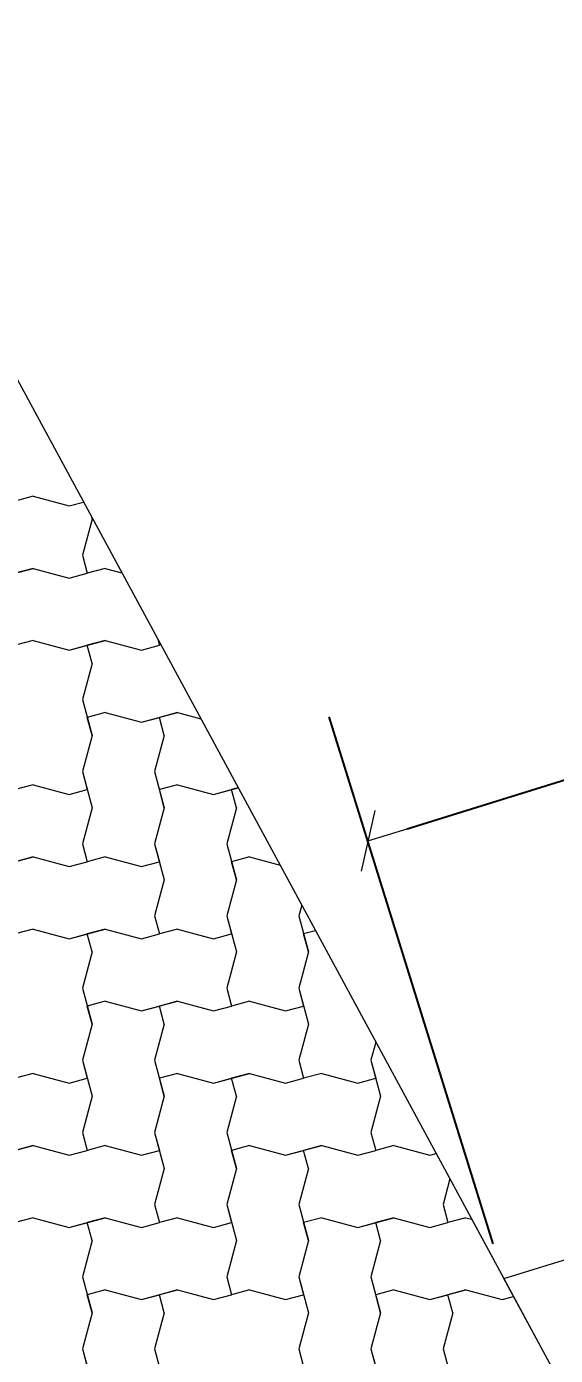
# Model space of a CAD drawing. Header units: metres. Extents: x -111189 to -108577, y -72951 to -72647.
# Drawn here: x -109762.934 to -109762.201, y -72916.931 to -72915.089 of the extents above; entities that cross this region are included whole.
import ezdxf

# ---------------------------------------------------------------- set-up
doc = ezdxf.new("R2010")
doc.units = ezdxf.units.M
doc.header["$MEASUREMENT"] = 0
doc.set_wipeout_variables(frame=1)
doc.linetypes.add('Wipeout_Contour', pattern=[1, 0, -1])
for name, color, linetype in [('00 - Muros - Pormenores', 7, 'Continuous'), ('02 - PASSEIOS', 7, 'Continuous'), ('07 - MUROS', 7, 'Continuous')]:
    doc.layers.add(name, color=color, linetype=linetype)
doc.styles.add('ESTILO_GERADO_3', font='AGENCYR.TTF')
doc.dimstyles.new('ESTILO_GERADO__2', dxfattribs={"dimtxt": 0.15, "dimasz": 0.057, "dimexe": 0.18, "dimexo": 0.05, "dimgap": 0, "dimtad": 1, "dimzin": 0, "dimdsep": 46, "dimtxsty": 'ESTILO_GERADO_3', "dimblk": 'ARROWHEAD_2', "dimblk1": 'ARROWHEAD_2', "dimblk2": 'ARROWHEAD_2', "dimcen": 0.09, "dimclrd": 7, "dimclre": 7, "dimclrt": 7, "dimadec": 0, "dimazin": 0, "dimtfac": 1, "dimtdec": 4, "dimtmove": 0, "dimatfit": 3, "dimfxl": 1, "dimtolj": 1, "dimtzin": 0, "dimarcsym": 0})

# ---------------------------------------------------------------- blocks, each defined once
blk = doc.blocks.new('*X25', base_point=(-110957.0649, -73026.2797))
at = {"layer": '02 - PASSEIOS', "color": 253, "linetype": 'Continuous', "lineweight": 9}
for p, q in [((-111180.5332, -72915.1663), (-111180.5582, -72915.173)), ((-111180.5332, -72915.1663), (-111180.4832, -72915.1797)), ((-111180.4832, -72915.1797), (-111180.4634, -72915.1744)), ((-111180.4515, -72915.198), (-111180.4649, -72915.248)), ((-111180.4523, -72915.1948), (-111180.4515, -72915.198)), ((-111180.4649, -72915.248), (-111180.4582, -72915.273)), ((-111180.5832, -72915.2797), (-111180.5332, -72915.2663)), ((-111180.5332, -72915.2663), (-111180.5582, -72915.273)), ((-111180.5332, -72915.2663), (-111180.4832, -72915.2797)), ((-111180.5332, -72915.2663), (-111180.4832, -72915.2797)), ((-111180.4832, -72915.2797), (-111180.4582, -72915.273)), ((-111180.4832, -72915.2797), (-111180.4582, -72915.273)), ((-111180.4332, -72915.2663), (-111180.4582, -72915.273)), ((-111180.4332, -72915.2663), (-111180.4103, -72915.2725)), ((-111180.5332, -72915.3663), (-111180.5582, -72915.373)), ((-111180.5332, -72915.3663), (-111180.5582, -72915.373)), ((-111180.5332, -72915.3663), (-111180.4832, -72915.3797)), ((-111180.5332, -72915.3663), (-111180.4832, -72915.3797)), ((-111180.4832, -72915.3797), (-111180.4332, -72915.3663)), ((-111180.4832, -72915.3797), (-111180.4582, -72915.373)), ((-111180.4332, -72915.3663), (-111180.4582, -72915.373)), ((-111180.4515, -72915.398), (-111180.4582, -72915.373)), ((-111180.4332, -72915.3663), (-111180.3832, -72915.3797)), ((-111180.4332, -72915.3663), (-111180.3832, -72915.3797)), ((-111180.3832, -72915.3797), (-111180.3582, -72915.373)), ((-111180.3832, -72915.3797), (-111180.3582, -72915.373)), ((-111180.3605, -72915.3645), (-111180.3582, -72915.373)), ((-111180.3561, -72915.3725), (-111180.3582, -72915.373)), ((-111180.4515, -72915.398), (-111180.4649, -72915.448)), ((-111180.4649, -72915.448), (-111180.4515, -72915.498)), ((-111180.4332, -72915.4663), (-111180.4582, -72915.473)), ((-111180.4332, -72915.4663), (-111180.4582, -72915.473)), ((-111180.4332, -72915.4663), (-111180.3832, -72915.4797)), ((-111180.4332, -72915.4663), (-111180.3832, -72915.4797)), ((-111180.3832, -72915.4797), (-111180.3332, -72915.4663)), ((-111180.3332, -72915.4663), (-111180.3582, -72915.473)), ((-111180.3332, -72915.4663), (-111180.3006, -72915.4751)), ((-111180.3332, -72915.4663), (-111180.3006, -72915.4751)), ((-111180.4515, -72915.498), (-111180.4582, -72915.473)), ((-111180.3832, -72915.4797), (-111180.3582, -72915.473)), ((-111180.3515, -72915.498), (-111180.3582, -72915.473)), ((-111180.4515, -72915.498), (-111180.4649, -72915.548)), ((-111180.4515, -72915.498), (-111180.4649, -72915.548)), ((-111180.3515, -72915.498), (-111180.3649, -72915.548)), ((-111180.4649, -72915.548), (-111180.4582, -72915.573)), ((-111180.4649, -72915.548), (-111180.4515, -72915.598)), ((-111180.3649, -72915.548), (-111180.3515, -72915.598)), ((-111180.5332, -72915.5663), (-111180.5582, -72915.573)), ((-111180.5332, -72915.5663), (-111180.4832, -72915.5797)), ((-111180.4832, -72915.5797), (-111180.4582, -72915.573)), ((-111180.3332, -72915.5663), (-111180.3582, -72915.573)), ((-111180.3332, -72915.5663), (-111180.3582, -72915.573)), ((-111180.3515, -72915.598), (-111180.3582, -72915.573)), ((-111180.3332, -72915.5663), (-111180.2832, -72915.5797)), ((-111180.3332, -72915.5663), (-111180.2832, -72915.5797)), ((-111180.2832, -72915.5797), (-111180.2489, -72915.5705)), ((-111180.2832, -72915.5797), (-111180.2582, -72915.573)), ((-111180.2489, -72915.5705), (-111180.2582, -72915.573)), ((-111180.2515, -72915.598), (-111180.2582, -72915.573)), ((-111180.4515, -72915.598), (-111180.4649, -72915.648)), ((-111180.3515, -72915.598), (-111180.3649, -72915.648)), ((-111180.3515, -72915.598), (-111180.3649, -72915.648)), ((-111180.2515, -72915.598), (-111180.2649, -72915.648)), ((-111180.4649, -72915.648), (-111180.4582, -72915.673)), ((-111180.3649, -72915.648), (-111180.3582, -72915.673)), ((-111180.3649, -72915.648), (-111180.3515, -72915.698)), ((-111180.2649, -72915.648), (-111180.2515, -72915.698)), ((-111180.5832, -72915.6797), (-111180.5332, -72915.6663)), ((-111180.5332, -72915.6663), (-111180.5582, -72915.673)), ((-111180.5332, -72915.6663), (-111180.4832, -72915.6797)), ((-111180.5332, -72915.6663), (-111180.4832, -72915.6797)), ((-111180.4332, -72915.6663), (-111180.4582, -72915.673)), ((-111180.4332, -72915.6663), (-111180.3832, -72915.6797)), ((-111180.2332, -72915.6663), (-111180.2582, -72915.673)), ((-111180.2332, -72915.6663), (-111180.2582, -72915.673)), ((-111180.2332, -72915.6663), (-111180.1909, -72915.6777)), ((-111180.2332, -72915.6663), (-111180.1909, -72915.6777)), ((-111180.4832, -72915.6797), (-111180.4582, -72915.673)), ((-111180.4832, -72915.6797), (-111180.4582, -72915.673)), ((-111180.3832, -72915.6797), (-111180.3582, -72915.673)), ((-111180.2515, -72915.698), (-111180.2582, -72915.673)), ((-111180.3515, -72915.698), (-111180.3649, -72915.748)), ((-111180.2515, -72915.698), (-111180.2649, -72915.748)), ((-111180.2515, -72915.698), (-111180.2649, -72915.748)), ((-111180.1609, -72915.7331), (-111180.1649, -72915.748)), ((-111180.3649, -72915.748), (-111180.3582, -72915.773)), ((-111180.2649, -72915.748), (-111180.2582, -72915.773)), ((-111180.2649, -72915.748), (-111180.2515, -72915.798)), ((-111180.1649, -72915.748), (-111180.1515, -72915.798)), ((-111180.5332, -72915.7663), (-111180.5582, -72915.773)), ((-111180.5332, -72915.7663), (-111180.5582, -72915.773)), ((-111180.5332, -72915.7663), (-111180.4832, -72915.7797)), ((-111180.5332, -72915.7663), (-111180.4832, -72915.7797)), ((-111180.4832, -72915.7797), (-111180.4332, -72915.7663)), ((-111180.4832, -72915.7797), (-111180.4582, -72915.773)), ((-111180.4332, -72915.7663), (-111180.4582, -72915.773)), ((-111180.4515, -72915.798), (-111180.4582, -72915.773)), ((-111180.4332, -72915.7663), (-111180.3832, -72915.7797)), ((-111180.4332, -72915.7663), (-111180.3832, -72915.7797)), ((-111180.3832, -72915.7797), (-111180.3582, -72915.773)), ((-111180.3832, -72915.7797), (-111180.3582, -72915.773)), ((-111180.3332, -72915.7663), (-111180.3582, -72915.773)), ((-111180.3332, -72915.7663), (-111180.2832, -72915.7797)), ((-111180.2832, -72915.7797), (-111180.2582, -72915.773)), ((-111180.1416, -72915.7686), (-111180.1582, -72915.773)), ((-111180.1416, -72915.7686), (-111180.1582, -72915.773)), ((-111180.1515, -72915.798), (-111180.1582, -72915.773)), ((-111180.4515, -72915.798), (-111180.4649, -72915.848)), ((-111180.2515, -72915.798), (-111180.2649, -72915.848)), ((-111180.1515, -72915.798), (-111180.1649, -72915.848)), ((-111180.1515, -72915.798), (-111180.1649, -72915.848)), ((-111180.4649, -72915.848), (-111180.4515, -72915.898)), ((-111180.2649, -72915.848), (-111180.2582, -72915.873)), ((-111180.1649, -72915.848), (-111180.1582, -72915.873)), ((-111180.1649, -72915.848), (-111180.1515, -72915.898)), ((-111180.4332, -72915.8663), (-111180.4582, -72915.873)), ((-111180.4332, -72915.8663), (-111180.4582, -72915.873)), ((-111180.4515, -72915.898), (-111180.4582, -72915.873)), ((-111180.4332, -72915.8663), (-111180.3832, -72915.8797)), ((-111180.4332, -72915.8663), (-111180.3832, -72915.8797)), ((-111180.3832, -72915.8797), (-111180.3332, -72915.8663)), ((-111180.3832, -72915.8797), (-111180.3582, -72915.873)), ((-111180.3332, -72915.8663), (-111180.3582, -72915.873)), ((-111180.3515, -72915.898), (-111180.3582, -72915.873)), ((-111180.3332, -72915.8663), (-111180.2832, -72915.8797)), ((-111180.3332, -72915.8663), (-111180.2832, -72915.8797)), ((-111180.2832, -72915.8797), (-111180.2582, -72915.873)), ((-111180.2832, -72915.8797), (-111180.2582, -72915.873)), ((-111180.2332, -72915.8663), (-111180.2582, -72915.873)), ((-111180.2332, -72915.8663), (-111180.1832, -72915.8797)), ((-111180.1832, -72915.8797), (-111180.1582, -72915.873)), ((-111180.4515, -72915.898), (-111180.4649, -72915.948)), ((-111180.4515, -72915.898), (-111180.4649, -72915.948)), ((-111180.3515, -72915.898), (-111180.3649, -72915.948)), ((-111180.1515, -72915.898), (-111180.1649, -72915.948)), ((-111180.0581, -72915.9228), (-111180.0649, -72915.948)), ((-111180.0581, -72915.9228), (-111180.0649, -72915.948)), ((-111180.4649, -72915.948), (-111180.4582, -72915.973)), ((-111180.4649, -72915.948), (-111180.4515, -72915.998)), ((-111180.3649, -72915.948), (-111180.3515, -72915.998)), ((-111180.1649, -72915.948), (-111180.1582, -72915.973)), ((-111180.0649, -72915.948), (-111180.0582, -72915.973)), ((-111180.0649, -72915.948), (-111180.0515, -72915.998)), ((-111180.5332, -72915.9663), (-111180.5582, -72915.973)), ((-111180.5332, -72915.9663), (-111180.4832, -72915.9797)), ((-111180.4832, -72915.9797), (-111180.4582, -72915.973)), ((-111180.3332, -72915.9663), (-111180.3582, -72915.973)), ((-111180.3332, -72915.9663), (-111180.3582, -72915.973)), ((-111180.3515, -72915.998), (-111180.3582, -72915.973)), ((-111180.3332, -72915.9663), (-111180.2832, -72915.9797)), ((-111180.3332, -72915.9663), (-111180.2832, -72915.9797)), ((-111180.2832, -72915.9797), (-111180.2332, -72915.9663)), ((-111180.2832, -72915.9797), (-111180.2582, -72915.973)), ((-111180.2332, -72915.9663), (-111180.2582, -72915.973)), ((-111180.2515, -72915.998), (-111180.2582, -72915.973)), ((-111180.2332, -72915.9663), (-111180.1832, -72915.9797)), ((-111180.2332, -72915.9663), (-111180.1832, -72915.9797)), ((-111180.1832, -72915.9797), (-111180.1582, -72915.973)), ((-111180.1832, -72915.9797), (-111180.1582, -72915.973)), ((-111180.1332, -72915.9663), (-111180.1582, -72915.973)), ((-111180.1332, -72915.9663), (-111180.0832, -72915.9797)), ((-111180.0832, -72915.9797), (-111180.0582, -72915.973)), ((-111180.4515, -72915.998), (-111180.4649, -72916.048)), ((-111180.3515, -72915.998), (-111180.3649, -72916.048)), ((-111180.3515, -72915.998), (-111180.3649, -72916.048)), ((-111180.2515, -72915.998), (-111180.2649, -72916.048)), ((-111180.0515, -72915.998), (-111180.0649, -72916.048)), ((-111180.4649, -72916.048), (-111180.4582, -72916.073)), ((-111180.3649, -72916.048), (-111180.3582, -72916.073)), ((-111180.3649, -72916.048), (-111180.3515, -72916.098)), ((-111180.2649, -72916.048), (-111180.2515, -72916.098)), ((-111180.0649, -72916.048), (-111180.0582, -72916.073)), ((-111180.5832, -72916.0797), (-111180.5332, -72916.0663)), ((-111180.5332, -72916.0663), (-111180.5582, -72916.073)), ((-111180.5332, -72916.0663), (-111180.4832, -72916.0797)), ((-111180.5332, -72916.0663), (-111180.4832, -72916.0797)), ((-111180.4832, -72916.0797), (-111180.4582, -72916.073)), ((-111180.4832, -72916.0797), (-111180.4582, -72916.073)), ((-111180.4332, -72916.0663), (-111180.4582, -72916.073)), ((-111180.4332, -72916.0663), (-111180.3832, -72916.0797)), ((-111180.3832, -72916.0797), (-111180.3582, -72916.073)), ((-111180.2332, -72916.0663), (-111180.2582, -72916.073)), ((-111180.2332, -72916.0663), (-111180.2582, -72916.073)), ((-111180.2515, -72916.098), (-111180.2582, -72916.073)), ((-111180.2332, -72916.0663), (-111180.1832, -72916.0797)), ((-111180.2332, -72916.0663), (-111180.1832, -72916.0797)), ((-111180.1832, -72916.0797), (-111180.1332, -72916.0663)), ((-111180.1832, -72916.0797), (-111180.1582, -72916.073)), ((-111180.1332, -72916.0663), (-111180.1582, -72916.073)), ((-111180.1515, -72916.098), (-111180.1582, -72916.073)), ((-111180.1332, -72916.0663), (-111180.0832, -72916.0797)), ((-111180.1332, -72916.0663), (-111180.0832, -72916.0797)), ((-111180.0832, -72916.0797), (-111180.0582, -72916.073)), ((-111180.0832, -72916.0797), (-111180.0582, -72916.073)), ((-111180.0332, -72916.0663), (-111180.0582, -72916.073)), ((-111180.0332, -72916.0663), (-111179.9832, -72916.0797)), ((-111179.9832, -72916.0797), (-111179.9744, -72916.0774)), ((-111180.3515, -72916.098), (-111180.3649, -72916.148)), ((-111180.2515, -72916.098), (-111180.2649, -72916.148)), ((-111180.2515, -72916.098), (-111180.2649, -72916.148)), ((-111180.1515, -72916.098), (-111180.1649, -72916.148)), ((-111179.9554, -72916.1125), (-111179.9649, -72916.148)), ((-111180.3649, -72916.148), (-111180.3582, -72916.173)), ((-111180.2649, -72916.148), (-111180.2582, -72916.173)), ((-111180.2649, -72916.148), (-111180.2515, -72916.198)), ((-111180.1649, -72916.148), (-111180.1515, -72916.198)), ((-111179.9649, -72916.148), (-111179.9582, -72916.173)), ((-111180.5332, -72916.1663), (-111180.5582, -72916.173)), ((-111180.5332, -72916.1663), (-111180.5582, -72916.173)), ((-111180.5332, -72916.1663), (-111180.4832, -72916.1797)), ((-111180.5332, -72916.1663), (-111180.4832, -72916.1797)), ((-111180.4832, -72916.1797), (-111180.4332, -72916.1663)), ((-111180.4332, -72916.1663), (-111180.4582, -72916.173)), ((-111180.4332, -72916.1663), (-111180.3832, -72916.1797)), ((-111180.4332, -72916.1663), (-111180.3832, -72916.1797)), ((-111180.3332, -72916.1663), (-111180.3582, -72916.173)), ((-111180.3332, -72916.1663), (-111180.2832, -72916.1797)), ((-111180.1332, -72916.1663), (-111180.1582, -72916.173)), ((-111180.1332, -72916.1663), (-111180.1582, -72916.173)), ((-111180.1332, -72916.1663), (-111180.0832, -72916.1797)), ((-111180.1332, -72916.1663), (-111180.0832, -72916.1797)), ((-111180.0832, -72916.1797), (-111180.0332, -72916.1663)), ((-111180.0332, -72916.1663), (-111180.0582, -72916.173)), ((-111180.0332, -72916.1663), (-111179.9832, -72916.1797)), ((-111180.0332, -72916.1663), (-111179.9832, -72916.1797)), ((-111179.9332, -72916.1663), (-111179.9582, -72916.173)), ((-111179.9332, -72916.1663), (-111179.925, -72916.1685)), ((-111180.4832, -72916.1797), (-111180.4582, -72916.173)), ((-111180.4515, -72916.198), (-111180.4582, -72916.173)), ((-111180.3832, -72916.1797), (-111180.3582, -72916.173)), ((-111180.3832, -72916.1797), (-111180.3582, -72916.173)), ((-111180.2832, -72916.1797), (-111180.2582, -72916.173)), ((-111180.1515, -72916.198), (-111180.1582, -72916.173)), ((-111180.0832, -72916.1797), (-111180.0582, -72916.173)), ((-111180.0515, -72916.198), (-111180.0582, -72916.173)), ((-111179.9832, -72916.1797), (-111179.9582, -72916.173)), ((-111179.9832, -72916.1797), (-111179.9582, -72916.173)), ((-111180.4515, -72916.198), (-111180.4649, -72916.248)), ((-111180.2515, -72916.198), (-111180.2649, -72916.248)), ((-111180.1515, -72916.198), (-111180.1649, -72916.248)), ((-111180.1515, -72916.198), (-111180.1649, -72916.248)), ((-111180.0515, -72916.198), (-111180.0649, -72916.248)), ((-111180.4649, -72916.248), (-111180.4515, -72916.298)), ((-111180.2649, -72916.248), (-111180.2582, -72916.273)), ((-111180.1649, -72916.248), (-111180.1582, -72916.273)), ((-111180.1649, -72916.248), (-111180.1515, -72916.298)), ((-111180.0649, -72916.248), (-111180.0515, -72916.298)), ((-111180.4332, -72916.2663), (-111180.4582, -72916.273)), ((-111180.4332, -72916.2663), (-111180.4582, -72916.273)), ((-111180.4515, -72916.298), (-111180.4582, -72916.273)), ((-111180.4332, -72916.2663), (-111180.3832, -72916.2797)), ((-111180.4332, -72916.2663), (-111180.3832, -72916.2797)), ((-111180.3832, -72916.2797), (-111180.3332, -72916.2663)), ((-111180.3832, -72916.2797), (-111180.3582, -72916.273)), ((-111180.3332, -72916.2663), (-111180.3582, -72916.273)), ((-111180.3515, -72916.298), (-111180.3582, -72916.273)), ((-111180.3332, -72916.2663), (-111180.2832, -72916.2797)), ((-111180.3332, -72916.2663), (-111180.2832, -72916.2797)), ((-111180.2832, -72916.2797), (-111180.2582, -72916.273)), ((-111180.2832, -72916.2797), (-111180.2582, -72916.273)), ((-111180.2332, -72916.2663), (-111180.2582, -72916.273)), ((-111180.2332, -72916.2663), (-111180.1832, -72916.2797)), ((-111180.1832, -72916.2797), (-111180.1582, -72916.273)), ((-111180.0332, -72916.2663), (-111180.0582, -72916.273)), ((-111180.0332, -72916.2663), (-111180.0582, -72916.273)), ((-111180.0515, -72916.298), (-111180.0582, -72916.273)), ((-111180.0332, -72916.2663), (-111179.9832, -72916.2797)), ((-111180.0332, -72916.2663), (-111179.9832, -72916.2797)), ((-111179.9832, -72916.2797), (-111179.9332, -72916.2663)), ((-111179.9832, -72916.2797), (-111179.9582, -72916.273)), ((-111179.9332, -72916.2663), (-111179.9582, -72916.273)), ((-111179.9515, -72916.298), (-111179.9582, -72916.273)), ((-111179.9332, -72916.2663), (-111179.8832, -72916.2797)), ((-111179.9332, -72916.2663), (-111179.8832, -72916.2797)), ((-111179.8832, -72916.2797), (-111179.8671, -72916.2754)), ((-111179.8832, -72916.2797), (-111179.8671, -72916.2754)), ((-111180.4515, -72916.298), (-111180.4649, -72916.348)), ((-111180.4515, -72916.298), (-111180.4649, -72916.348)), ((-111180.3515, -72916.298), (-111180.3649, -72916.348)), ((-111180.1515, -72916.298), (-111180.1649, -72916.348)), ((-111180.0515, -72916.298), (-111180.0649, -72916.348)), ((-111180.0515, -72916.298), (-111180.0649, -72916.348)), ((-111179.9515, -72916.298), (-111179.9649, -72916.348)), ((-111180.4649, -72916.348), (-111180.4582, -72916.373)), ((-111180.4649, -72916.348), (-111180.4515, -72916.398)), ((-111180.3649, -72916.348), (-111180.3515, -72916.398)), ((-111180.1649, -72916.348), (-111180.1582, -72916.373)), ((-111180.0649, -72916.348), (-111180.0582, -72916.373)), ((-111180.0649, -72916.348), (-111180.0515, -72916.398)), ((-111179.9649, -72916.348), (-111179.9515, -72916.398))]:
    blk.add_line(p, q, dxfattribs=at)
blk = doc.blocks.new('Malha_8_1', base_point=(-111182.45, -72914.5203))
at = {"color": 254, "linetype": 'Wipeout_Contour', "lineweight": 0, "ltscale": 1861428.278801215}
blk.add_wipeout([(-111182.45, -72914.5203), (-111181.1398, -72916.9324), (-111179.283, -72920.3506), (-111178.6992, -72921.4255), (-111173.1932, -72931.5618), (-111171.3979, -72934.867), (-111163.9365, -72948.6033), (-111162.5896, -72948.18), (-111170.1617, -72934.1975), (-111171.9536, -72930.8885), (-111177.4458, -72920.7467), (-111178.0283, -72919.6711), (-111179.8807, -72916.2505), (-111181.0503, -72914.0907)], dxfattribs=at).dxf.layer = '02 - PASSEIOS'
at = {"layer": '02 - PASSEIOS', "color": 7, "linetype": 'Continuous', "lineweight": 13, "flags": 128}
blk.add_lwpolyline([(-111182.45, -72914.5203), (-111181.0503, -72914.0907), (-111179.8807, -72916.2505), (-111178.0283, -72919.6711), (-111177.4458, -72920.7467), (-111171.9536, -72930.8885), (-111170.1617, -72934.1975), (-111162.5896, -72948.18), (-111163.9365, -72948.6033), (-111171.3979, -72934.867), (-111173.1932, -72931.5618), (-111178.6992, -72921.4255), (-111179.283, -72920.3506), (-111181.1398, -72916.9324)], close=True, dxfattribs=at)
at = {"layer": '02 - PASSEIOS', "color": 7, "lineweight": 13}
blk.add_blockref('*X25', (-110957.0649, -73026.2797), dxfattribs=at)
blk = doc.blocks.new('ARROWHEAD_2')
at = {"color": 0, "linetype": 'Continuous', "lineweight": 0}
for p, q in [((-0.378, -0.655), (0.378, 0.655)), ((0, 0), (-1, 0))]:
    blk.add_line(p, q, dxfattribs=at)
blk = doc.blocks.new('*D3305')
at = {"layer": '00 - Muros - Pormenores', "color": 7, "linetype": 'Continuous', "lineweight": -2, "transparency": 16777216}
for p, q in [((-109747.4711, -72911.6158), (-109747.5408, -72911.3914)), ((-109747.5418, -72911.5802), (-109754.7426, -72913.8187)), ((-109762.4061, -72916.201), (-109755.0294, -72913.9078)), ((-109762.2869, -72916.7765), (-109762.514, -72916.046))]:
    blk.add_line(p, q, dxfattribs=at)
at = {"layer": 'Defpoints', "color": 0, "linetype": 'Continuous', "transparency": 16777216}
for p in [(-109747.4562, -72911.6636), (-109762.4605, -72916.2179), (-109762.2721, -72916.8242)]:
    blk.add_point(p, dxfattribs=at)
at = {"layer": '00 - Muros - Pormenores', "color": 7, "linetype": 'Continuous', "lineweight": -2, "transparency": 16777216, "xscale": 0.05700000000000001, "yscale": 0.05700000000000001, "zscale": 0.05700000000000001}
for p, rotation in [((-109747.4874, -72911.5633), 17.26850926959835), ((-109762.4605, -72916.2179), 197.2685092695984)]:
    blk.add_blockref('ARROWHEAD_2', p, dxfattribs=dict(at, rotation=rotation))
at = {"layer": '00 - Muros - Pormenores', "color": 7, "linetype": 'Continuous', "lineweight": 5, "transparency": 16777216, "insert": (-109754.886, -72913.8632), "char_height": 0.15, "attachment_point": 5, "rotation": 17.2685, "style": 'ESTILO_GERADO_3'}
blk.add_mtext('\\A1;15.68', dxfattribs=at)

msp = doc.modelspace()

# ---------------------------------------------------------------- block references
at = {"layer": '02 - PASSEIOS', "color": 7, "lineweight": 13}
msp.add_blockref('Malha_8_1', (-109764.8414, -72915.0941), dxfattribs=at)

# ---------------------------------------------------------------- next in the draw order: linework, layer by layer
at = {"layer": '07 - MUROS', "color": 7, "linetype": 'Continuous', "lineweight": 13, "flags": 128}
msp.add_lwpolyline([(-109748.3093, -72912.7473), (-109760.6923, -72916.5485), (-109761.7419, -72916.8707), (-109762.1749, -72917.0036), (-109762.2721, -72916.8242), (-109761.8012, -72916.6797), (-109760.7516, -72916.3575), (-109748.3848, -72912.5616)], dxfattribs=at)

# ---------------------------------------------------------------- next in the draw order: dimensions: what is measured, and where the dimension line sits
at = {"layer": '00 - Muros - Pormenores', "color": 7, "linetype": 'Continuous', "lineweight": 5}
dim = msp.add_linear_dim(base=(-109762.4605, -72916.2179), p1=(-109747.4562, -72911.6636), p2=(-109762.2721, -72916.8242), angle=197.2685, dimstyle='ESTILO_GERADO__2', dxfattribs=at)
dim.commit()
dim.dimension.update_dxf_attribs({"geometry": '*D3305', "text_midpoint": (-109754.886, -72913.8632), "dimtype": 160, "text_rotation": 17.2685})

doc.saveas('drawing.dxf')
